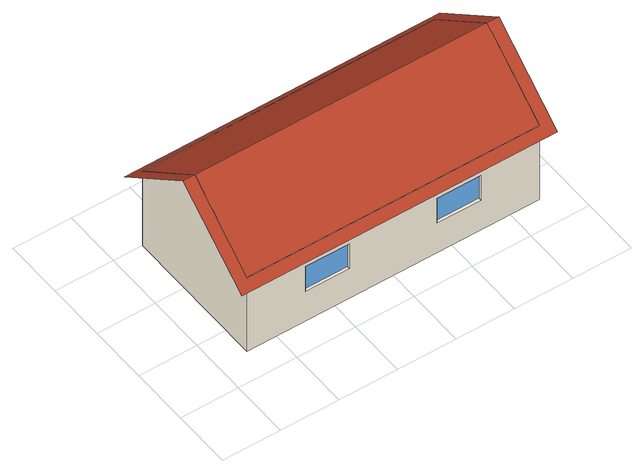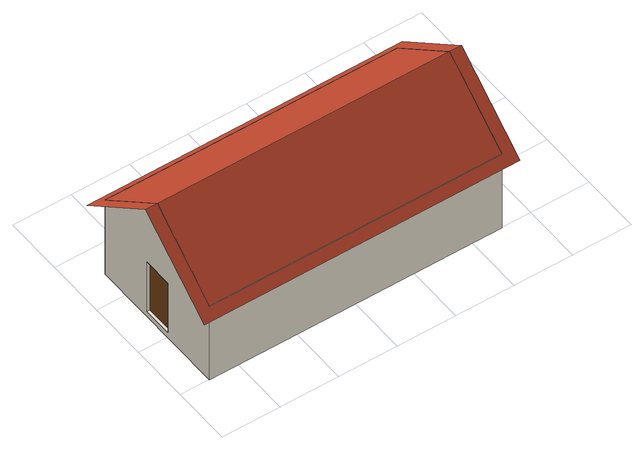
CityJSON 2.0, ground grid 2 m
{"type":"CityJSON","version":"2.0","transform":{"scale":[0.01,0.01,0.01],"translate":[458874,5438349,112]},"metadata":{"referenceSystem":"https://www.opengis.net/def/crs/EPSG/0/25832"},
"CityObjects":{
"building1":{"type":"Building","attributes":{"name":"Example Building LOD3","function":"1000","yearOfConstruction":1985,"roofType":"1030","measuredHeight":5,"storeysAboveGround":1,"storeyHeightsAboveGround":3},"address":[{"country":"Germany","locality":"Eggenstein-Leopoldshafen","thoroughfareNumber":"1","thoroughfareName":"Hermann-von-Helmholtz-Platz","postcode":"76344"}],"geometry":[{"type":"MultiSurface","lod":"3","boundaries":[[[0,1,2,3]],[[4,5,6,7]],[[1,8,9,2],[4,7,10,11],[12,13,14,15]],[[14,16,17,15]],[[15,17,18,12]],[[11,19,20,4]],[[13,21,16,14]],[[12,18,21,13]],[[7,6,22,10]],[[10,22,19,11]],[[19,22,6,5]],[[17,16,21,18]],[[3,23,24,0]],[[25,26,27,28]],[[29,30,26,25]],[[0,24,31,8,1],[28,25,29,32]],[[32,33,30,29]],[[28,27,33,32]],[[27,26,30,33]],[[2,9,34,23,3]],[[23,34,31,24]],[[34,23,24,31,35,36,37,38]],[[8,31,34,9]],[[35,31,8,9,34,38,39,40]]],"semantics":{"surfaces":[{"type":"GroundSurface"},{"type":"WallSurface"},{"type":"Window"},{"type":"Door"},{"type":"RoofSurface"}],"values":[0,1,1,1,1,1,1,1,1,1,2,2,1,1,1,1,1,1,3,1,4,4,4,4]}}]}
},
"vertices":[
[1100,600,0],[1100,100,0],[100,100,0],[100,600,0],[450,100,220],[450,110,220],[450,110,120],[450,100,120],[1100,100,300],[100,100,300],[300,100,120],[300,100,220],[900,100,220],[900,100,120],[750,100,120],[750,100,220],[750,110,120],[750,110,220],[900,110,220],[300,110,220],[450,114,220],[900,110,120],[300,110,120],[100,600,300],[1100,600,300],[1100,400,220],[1090,400,220],[1090,400,20],[1100,400,20],[1100,300,220],[1090,300,220],[1100,350,500],[1100,300,20],[1090,300,20],[100,350,500],[1140,350,500],[1140,631,275],[60,631,275],[60,350,500],[60,69,275],[1140,69,275]
]}
